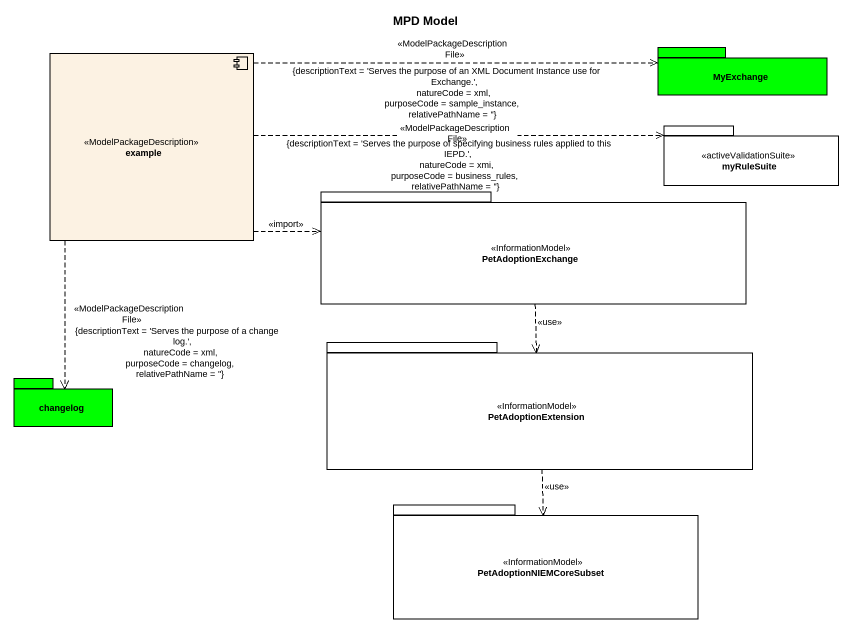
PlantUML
@startuml
title MPD Model
component example <<ModelPackageDescription>>
package MyExchange #00FF00 {
}
package myRuleSuite <<activeValidationSuite>> {
}
package PetAdoptionExchange <<InformationModel>> {
}
package PetAdoptionExtension <<InformationModel>> {
}
package changelog #00FF00 {
}
package PetAdoptionNIEMCoreSubset <<InformationModel>> {
}
example .right.> MyExchange : <<ModelPackageDescriptionFile>>\n{descriptionText = 'Serves the purpose of an XML Document Instance use for Exchange.', natureCode = xml, purposeCode = sample_instance, relativePathName = ''}
example .right.> myRuleSuite : <<ModelPackageDescriptionFile>>\n{descriptionText = 'Serves the purpose of specifying business rules applied to this IEPD.', natureCode = xmi, purposeCode = business_rules, relativePathName = ''}
example .right.> PetAdoptionExchange : <<import>>
example ..> changelog : <<ModelPackageDescriptionFile>>\n{descriptionText = 'Serves the purpose of a change log.', natureCode = xml, purposeCode = changelog, relativePathName = ''}
PetAdoptionExchange ..> PetAdoptionExtension : <<use>>
PetAdoptionExtension ..> PetAdoptionNIEMCoreSubset : <<use>>
@enduml
